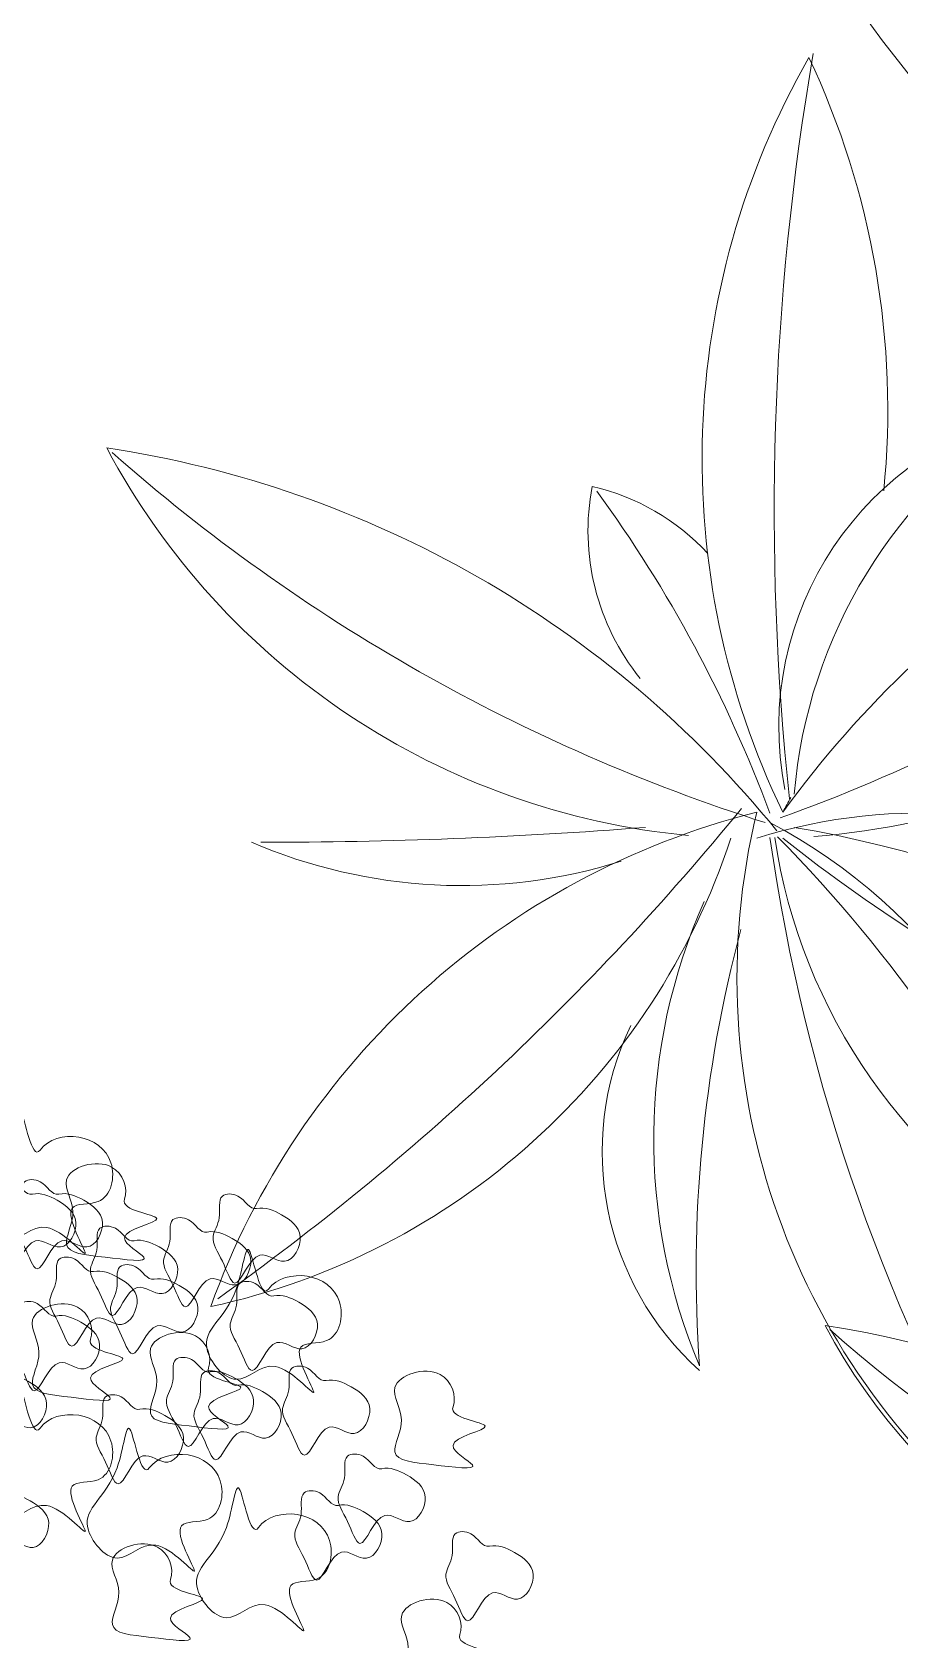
# Model space of a CAD drawing. Header units: millimetres. Extents: x -37049 to 129367, y 25385 to 90033.
# Drawn here: x 20137 to 20463, y 52952 to 53554 of the extents above; entities that cross this region are included whole.
import ezdxf

# ---------------------------------------------------------------- set-up
doc = ezdxf.new("R2010")
doc.units = ezdxf.units.MM
doc.header["$MEASUREMENT"] = 0
doc.layers.add('NCAY', color=3, linetype='Continuous', lineweight=13)

# ---------------------------------------------------------------- blocks, each defined once
blk = doc.blocks.new('A$C27521768')
at = {"layer": 'NCAY'}
for points, knots in [([(397.95, 602.68), (401.68, 607.85), (416.96, 611.82), (435.11, 599.13), (430.32, 575.21), (404.26, 579.88), (428.91, 540.6), (400.16, 575.89), (383.07, 552.75), (360.23, 581.35), (384.3, 591.1), (388.03, 636.91), (394, 597.21), (397.95, 602.68)], [0, 0, 0, 0, 56.892276, 114.471428, 171.309369, 208.400434, 273.823839, 338.674885, 395.567161, 454.351888, 547.396135, 604.234076, 664.52702, 664.52702, 664.52702, 664.52702]), ([(437.57, 579.64), (439.47, 584.71), (433.36, 601.51), (403.42, 591.99), (417.31, 573.95), (405, 554.59), (426.12, 553.07), (456.36, 548.66), (426.59, 563.91), (468.7, 571.17), (435.52, 574.13), (437.57, 579.64)], [0, 0, 0, 0, 48.398014, 113.887852, 159.708756, 205.529659, 262.421935, 316.401106, 354.547378, 406.989236, 459.430999, 459.430999, 459.430999, 459.430999]), ([(394.35, 582.03), (398.27, 582.89), (406.62, 579.49), (418.56, 570.41), (408.75, 552.09), (393, 567.15), (384.77, 538.8), (378.55, 558.77), (371.52, 567.86), (378.61, 577.35), (375.19, 589.2), (387.9, 589.18), (390.93, 581.29), (394.35, 582.03)], [0, 0, 0, 0, 35.805676, 75.812995, 116.743905, 152.549581, 204.804074, 239.782103, 276.844786, 304.278996, 334.948333, 356.659955, 387.961927, 387.961927, 387.961927, 387.961927]), ([(406.79, 582.03), (410.7, 582.89), (419.06, 579.49), (430.99, 570.41), (421.18, 552.09), (405.44, 567.15), (397.2, 538.8), (390.99, 558.77), (383.95, 567.86), (391.04, 577.35), (387.63, 589.2), (400.33, 589.18), (403.36, 581.29), (406.79, 582.03)], [0, 0, 0, 0, 35.805676, 75.812995, 116.743905, 152.549581, 204.804074, 239.782103, 276.844786, 304.278996, 334.948333, 356.659955, 387.961927, 387.961927, 387.961927, 387.961927]), ([(499.52, 575.31), (503.44, 576.17), (511.79, 572.77), (523.73, 563.69), (513.91, 545.37), (498.17, 560.43), (489.94, 532.08), (483.72, 552.05), (476.68, 561.14), (483.77, 570.63), (480.36, 582.48), (493.06, 582.46), (496.1, 574.57), (499.52, 575.31)], [0, 0, 0, 0, 35.805676, 75.812995, 116.743905, 152.549581, 204.804074, 239.782103, 276.844786, 304.278996, 334.948333, 356.659955, 387.961927, 387.961927, 387.961927, 387.961927]), ([(442.07, 560.19), (445.98, 561.05), (454.34, 557.65), (466.27, 548.57), (456.46, 530.25), (440.72, 545.31), (432.48, 516.96), (426.27, 536.93), (419.23, 546.02), (426.32, 555.51), (422.91, 567.36), (435.61, 567.34), (438.64, 559.45), (442.07, 560.19)], [0, 0, 0, 0, 35.805676, 75.812995, 116.743905, 152.549581, 204.804074, 239.782103, 276.844786, 304.278996, 334.948333, 356.659955, 387.961927, 387.961927, 387.961927, 387.961927]), ([(476.34, 564.23), (480.26, 565.08), (488.61, 561.68), (500.54, 552.61), (490.73, 534.28), (474.99, 549.34), (466.75, 520.99), (460.54, 540.97), (453.5, 550.05), (460.59, 559.55), (457.18, 571.4), (469.88, 571.38), (472.91, 563.48), (476.34, 564.23)], [0, 0, 0, 0, 35.805676, 75.812995, 116.743905, 152.549581, 204.804074, 239.782103, 276.844786, 304.278996, 334.948333, 356.659955, 387.961927, 387.961927, 387.961927, 387.961927]), ([(505.1, 537.54), (508.83, 542.7), (524.11, 546.67), (542.26, 533.98), (537.47, 510.06), (511.41, 514.74), (536.06, 475.46), (507.31, 510.75), (490.22, 487.6), (467.38, 516.21), (491.45, 525.95), (495.18, 571.77), (501.15, 532.06), (505.1, 537.54)], [0, 0, 0, 0, 56.892276, 114.471428, 171.309369, 208.400434, 273.823839, 338.674885, 395.567161, 454.351888, 547.396135, 604.234076, 664.52702, 664.52702, 664.52702, 664.52702]), ([(423.04, 545.75), (426.96, 546.6), (435.31, 543.2), (447.25, 534.13), (437.43, 515.8), (421.69, 530.86), (413.45, 502.51), (407.24, 522.48), (400.2, 531.57), (407.29, 541.07), (403.88, 552.91), (416.58, 552.89), (419.62, 545), (423.04, 545.75)], [0, 0, 0, 0, 35.805676, 75.812995, 116.743905, 152.549581, 204.804074, 239.782103, 276.844786, 304.278996, 334.948333, 356.659955, 387.961927, 387.961927, 387.961927, 387.961927]), ([(451.49, 542.19), (455.41, 543.05), (463.76, 539.64), (475.7, 530.57), (465.88, 512.25), (450.14, 527.31), (441.9, 498.95), (435.69, 518.93), (428.65, 528.02), (435.74, 537.51), (432.33, 549.36), (445.03, 549.34), (448.07, 541.44), (451.49, 542.19)], [0, 0, 0, 0, 35.805676, 75.812995, 116.743905, 152.549581, 204.804074, 239.782103, 276.844786, 304.278996, 334.948333, 356.659955, 387.961927, 387.961927, 387.961927, 387.961927]), ([(507.59, 534.32), (511.5, 535.18), (519.86, 531.77), (531.79, 522.7), (521.98, 504.38), (506.24, 519.44), (498, 491.08), (491.79, 511.06), (484.75, 520.15), (491.84, 529.64), (488.43, 541.49), (501.13, 541.47), (504.16, 533.57), (507.59, 534.32)], [0, 0, 0, 0, 35.805676, 75.812995, 116.743905, 152.549581, 204.804074, 239.782103, 276.844786, 304.278996, 334.948333, 356.659955, 387.961927, 387.961927, 387.961927, 387.961927]), ([(405.44, 524.91), (409.36, 525.77), (417.71, 522.37), (429.65, 513.29), (419.83, 494.97), (404.09, 510.03), (395.86, 481.68), (389.64, 501.65), (382.6, 510.74), (389.69, 520.23), (386.28, 532.08), (398.98, 532.06), (402.02, 524.17), (405.44, 524.91)], [0, 0, 0, 0, 35.805676, 75.812995, 116.743905, 152.549581, 204.804074, 239.782103, 276.844786, 304.278996, 334.948333, 356.659955, 387.961927, 387.961927, 387.961927, 387.961927]), ([(421.64, 514.01), (423.53, 519.09), (417.43, 535.89), (387.49, 526.37), (401.38, 508.33), (389.06, 488.97), (410.19, 487.45), (440.42, 483.04), (410.66, 498.28), (452.77, 505.54), (419.58, 508.51), (421.64, 514.01)], [0, 0, 0, 0, 48.398014, 113.887852, 159.708756, 205.529659, 262.421935, 316.401106, 354.547378, 406.989236, 459.430999, 459.430999, 459.430999, 459.430999]), ([(476.93, 500.58), (478.83, 505.66), (472.72, 522.46), (442.79, 512.93), (456.67, 494.9), (444.36, 475.53), (465.48, 474.02), (495.72, 469.6), (465.95, 484.85), (508.06, 492.11), (474.88, 495.08), (476.93, 500.58)], [0, 0, 0, 0, 48.398014, 113.887852, 159.708756, 205.529659, 262.421935, 316.401106, 354.547378, 406.989236, 459.430999, 459.430999, 459.430999, 459.430999]), ([(477.68, 498.71), (481.6, 499.56), (489.95, 496.16), (501.89, 487.09), (492.07, 468.76), (476.33, 483.82), (468.1, 455.47), (461.88, 475.45), (454.84, 484.53), (461.93, 494.03), (458.52, 505.88), (471.22, 505.86), (474.26, 497.96), (477.68, 498.71)], [0, 0, 0, 0, 35.805676, 75.812995, 116.743905, 152.549581, 204.804074, 239.782103, 276.844786, 304.278996, 334.948333, 356.659955, 387.961927, 387.961927, 387.961927, 387.961927]), ([(380.58, 497.36), (384.5, 498.22), (392.85, 494.81), (404.78, 485.74), (394.97, 467.42), (379.23, 482.48), (370.99, 454.12), (364.78, 474.1), (357.74, 483.19), (364.83, 492.68), (361.42, 504.53), (374.12, 504.51), (377.15, 496.61), (380.58, 497.36)], [0, 0, 0, 0, 35.805676, 75.812995, 116.743905, 152.549581, 204.804074, 239.782103, 276.844786, 304.278996, 334.948333, 356.659955, 387.961927, 387.961927, 387.961927, 387.961927]), ([(490.61, 492.46), (494.53, 493.32), (502.88, 489.91), (514.82, 480.84), (505, 462.52), (489.26, 477.58), (481.02, 449.22), (474.81, 469.2), (467.77, 478.29), (474.86, 487.78), (471.45, 499.63), (484.15, 499.61), (487.19, 491.72), (490.61, 492.46)], [0, 0, 0, 0, 35.805676, 75.812995, 116.743905, 152.549581, 204.804074, 239.782103, 276.844786, 304.278996, 334.948333, 356.659955, 387.961927, 387.961927, 387.961927, 387.961927]), ([(532.11, 494.67), (536.03, 495.53), (544.38, 492.13), (556.32, 483.05), (546.51, 464.73), (530.76, 479.79), (522.53, 451.44), (516.31, 471.41), (509.28, 480.5), (516.37, 489.99), (512.95, 501.84), (525.66, 501.82), (528.69, 493.93), (532.11, 494.67)], [0, 0, 0, 0, 35.805676, 75.812995, 116.743905, 152.549581, 204.804074, 239.782103, 276.844786, 304.278996, 334.948333, 356.659955, 387.961927, 387.961927, 387.961927, 387.961927]), ([(591.59, 482.39), (593.49, 487.47), (587.38, 504.27), (557.44, 494.75), (571.33, 476.71), (559.02, 457.35), (580.14, 455.83), (610.38, 451.41), (580.61, 466.66), (622.72, 473.92), (589.53, 476.89), (591.59, 482.39)], [0, 0, 0, 0, 48.398014, 113.887852, 159.708756, 205.529659, 262.421935, 316.401106, 354.547378, 406.989236, 459.430999, 459.430999, 459.430999, 459.430999]), ([(397.95, 472.39), (401.68, 477.56), (416.96, 481.53), (435.11, 468.83), (430.32, 444.91), (404.26, 449.59), (428.91, 410.31), (400.16, 445.6), (383.07, 422.46), (360.23, 451.06), (384.3, 460.81), (388.03, 506.62), (394, 466.91), (397.95, 472.39)], [0, 0, 0, 0, 56.892276, 114.471428, 171.309369, 208.400434, 273.823839, 338.674885, 395.567161, 454.351888, 547.396135, 604.234076, 664.52702, 664.52702, 664.52702, 664.52702]), ([(444.75, 481.23), (448.67, 482.09), (457.02, 478.69), (468.96, 469.61), (459.15, 451.29), (443.4, 466.35), (435.17, 438), (428.95, 457.97), (421.92, 467.06), (429.01, 476.55), (425.59, 488.4), (438.3, 488.38), (441.33, 480.49), (444.75, 481.23)], [0, 0, 0, 0, 35.805676, 75.812995, 116.743905, 152.549581, 204.804074, 239.782103, 276.844786, 304.278996, 334.948333, 356.659955, 387.961927, 387.961927, 387.961927, 387.961927]), ([(449.2, 453.78), (452.93, 458.94), (468.2, 462.92), (486.36, 450.22), (481.56, 426.3), (455.51, 430.98), (480.16, 391.7), (451.4, 426.99), (434.32, 403.84), (411.48, 432.45), (435.54, 442.19), (439.27, 488.01), (445.24, 448.3), (449.2, 453.78)], [0, 0, 0, 0, 56.892276, 114.471428, 171.309369, 208.400434, 273.823839, 338.674885, 395.567161, 454.351888, 547.396135, 604.234076, 664.52702, 664.52702, 664.52702, 664.52702]), ([(558.18, 453.39), (562.1, 454.25), (570.45, 450.84), (582.39, 441.77), (572.57, 423.44), (556.83, 438.51), (548.59, 410.15), (542.38, 430.13), (535.34, 439.22), (542.43, 448.71), (539.02, 460.56), (551.72, 460.54), (554.76, 452.64), (558.18, 453.39)], [0, 0, 0, 0, 35.805676, 75.812995, 116.743905, 152.549581, 204.804074, 239.782103, 276.844786, 304.278996, 334.948333, 356.659955, 387.961927, 387.961927, 387.961927, 387.961927]), ([(381.59, 441.25), (385.5, 442.11), (393.86, 438.7), (405.79, 429.63), (395.98, 411.3), (380.24, 426.37), (372, 398.01), (365.79, 417.99), (358.75, 427.08), (365.84, 436.57), (362.43, 448.42), (375.13, 448.4), (378.16, 440.5), (381.59, 441.25)], [0, 0, 0, 0, 35.805676, 75.812995, 116.743905, 152.549581, 204.804074, 239.782103, 276.844786, 304.278996, 334.948333, 356.659955, 387.961927, 387.961927, 387.961927, 387.961927]), ([(500.44, 425.86), (504.17, 431.02), (519.45, 435), (537.6, 422.3), (532.81, 398.38), (506.75, 403.06), (531.41, 363.78), (502.65, 399.07), (485.56, 375.92), (462.72, 404.53), (486.79, 414.27), (490.52, 460.09), (496.49, 420.38), (500.44, 425.86)], [0, 0, 0, 0, 56.892276, 114.471428, 171.309369, 208.400434, 273.823839, 338.674885, 395.567161, 454.351888, 547.396135, 604.234076, 664.52702, 664.52702, 664.52702, 664.52702]), ([(537.83, 436.21), (541.74, 437.07), (550.1, 433.66), (562.03, 424.59), (552.22, 406.26), (536.48, 421.33), (528.24, 392.97), (522.03, 412.95), (514.99, 422.04), (522.08, 431.53), (518.67, 443.38), (531.37, 443.36), (534.4, 435.46), (537.83, 436.21)], [0, 0, 0, 0, 35.805676, 75.812995, 116.743905, 152.549581, 204.804074, 239.782103, 276.844786, 304.278996, 334.948333, 356.659955, 387.961927, 387.961927, 387.961927, 387.961927]), ([(608.72, 417.06), (612.64, 417.91), (620.99, 414.51), (632.93, 405.44), (623.11, 387.11), (607.37, 402.17), (599.14, 373.82), (592.92, 393.8), (585.88, 402.88), (592.97, 412.38), (589.56, 424.23), (602.26, 424.21), (605.3, 416.31), (608.72, 417.06)], [0, 0, 0, 0, 35.805676, 75.812995, 116.743905, 152.549581, 204.804074, 239.782103, 276.844786, 304.278996, 334.948333, 356.659955, 387.961927, 387.961927, 387.961927, 387.961927]), ([(459.08, 401.52), (460.98, 406.6), (454.87, 423.4), (424.93, 413.88), (438.82, 395.84), (426.51, 376.48), (447.63, 374.96), (477.87, 370.55), (448.1, 385.79), (490.21, 393.06), (457.03, 396.02), (459.08, 401.52)], [0, 0, 0, 0, 48.398014, 113.887852, 159.708756, 205.529659, 262.421935, 316.401106, 354.547378, 406.989236, 459.430999, 459.430999, 459.430999, 459.430999]), ([(594.74, 375.65), (596.64, 380.72), (590.53, 397.52), (560.59, 388), (574.48, 369.96), (562.16, 350.6), (583.29, 349.08), (613.52, 344.67), (583.76, 359.92), (625.87, 367.18), (592.68, 370.14), (594.74, 375.65)], [0, 0, 0, 0, 48.398014, 113.887852, 159.708756, 205.529659, 262.421935, 316.401106, 354.547378, 406.989236, 459.430999, 459.430999, 459.430999, 459.430999])]:
    blk.add_open_spline(points, degree=3, knots=knots, dxfattribs=at)
blk = doc.blocks.new('A$C6AE90D7D')
at = {"color": 73}
for centre, radius, start, end in [((-8.26, 469.6), 480.02, 208.0484, 264.64912), ((-536.33, -445.72), 697.47, 39.15, 81.38898), ((355.35, 1128.86), 1184.4, 228.57445, 252.38422), ((579.74, 4.37), 1012.08, 170.23998, 186.11478), ((-155.77, 23.77), 303.6, 150.24114, 205.80899), ((-698.76, 42.5), 309.03, 354.33263, 25.28039), ((-308.9, -76.69), 121.69, 101.42671, 190.98767), ((-635.6, 465.45), 611.55, 289.63177, 316.94159), ((-107.73, -341.97), 397.26, 101.24862, 143.98987), ((-236.91, -117.48), 188.56, 121.90552, 175.18589), ((-742.84, -369.06), 401.74, 39.15, 81.38898), ((-438.68, 158.16), 276.49, 208.0484, 264.64912), ((-229.23, 537.9), 682.22, 228.57445, 252.38422), ((-367.05, -393.62), 294.11, 104.12842, 160.14677), ((-1227.42, 532.88), 1011.08, 305.44636, 320.73815), ((-182.12, -170.7), 264.16, 166.36026, 232.94739), ((-377.68, -312.87), 204.09, 19.43419, 107.43571), ((-498.8, -550.25), 442.37, 46.14832, 80.37107), ((-699.76, -35.25), 264.5, 282.24233, 341.73209), ((264.77, -18.5), 705.72, 188.09589, 210.72258)]:
    blk.add_arc(centre, radius, start, end, dxfattribs=at)
at = {"color": 76}
for centre, radius, start, end in [((-438.68, 158.16), 276.49, 274.40726, 336.44308), ((-414.09, -2.94), 88.08, 169.11662, 218.95559), ((-519.82, -69.43), 85.32, 42.83737, 76.97864), ((-909.45, -286.7), 507.74, 20.51384, 36.02424), ((-622, 1681.94), 1801.6, 269.91003, 274.50199), ((-530.27, -296.34), 207.71, 6.50728, 62.3609), ((-549.45, 63.91), 199.83, 246.7315, 287.39709), ((-221.89, -86.26), 212.61, 188.55522, 241.3289), ((-811.41, -493.39), 534.66, 24.75992, 44.64728), ((-49.92, 359.23), 609.65, 231.54163, 257.17636), ((-258.64, -230.95), 218.88, 155.9893, 202.83996), ((35.83, -280.58), 497.45, 165.0604, 184.07375), ((-386.62, -235.75), 110.24, 154.5276, 228.0163), ((-463.37, -631.79), 334.78, 39.15, 81.38898), ((-209.9, -192.44), 230.41, 208.0484, 264.64912), ((-35.36, 124.01), 568.51, 228.57445, 252.38422)]:
    blk.add_arc(centre, radius, start, end, dxfattribs=at)
at = {"color": 35}
blk.add_arc((-698.76, 42.5), 309.03, 330.76974, 331.93672, dxfattribs=at)

msp = doc.modelspace()

# ---------------------------------------------------------------- block references
at = {"layer": 'NCAY', "ltscale": 100}
msp.add_blockref('A$C6AE90D7D', (20847.79, 53370.41), dxfattribs=at)
at = {"layer": 'NCAY', "ltscale": 30, "xscale": 0.7999999999999998, "yscale": 0.7999999999999998, "zscale": 0.8}
msp.add_blockref('A$C27521768', (19821.72, 52653.22), dxfattribs=at)

doc.saveas('drawing.dxf')
